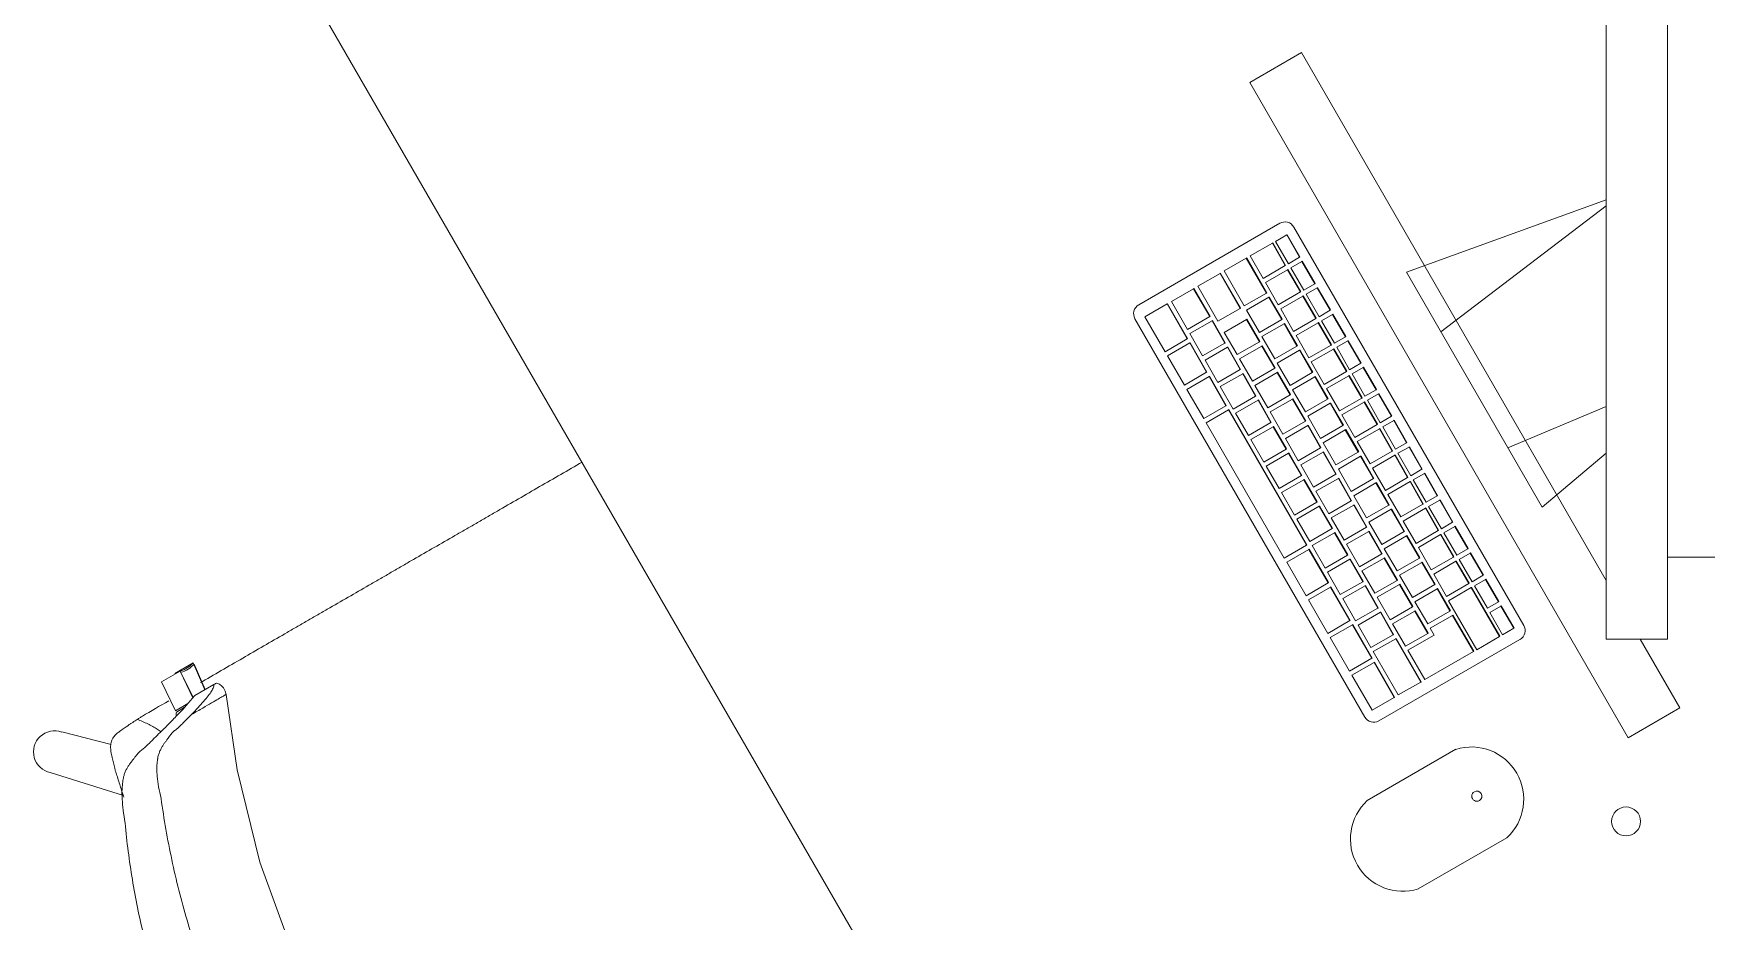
# Model space of a CAD drawing. Header units: millimetres. Extents: x 155920 to 295199, y -4084 to 97293.
# Drawn here: x 177526 to 178565, y 20144 to 20695 of the extents above; entities that cross this region are included whole.
import ezdxf

# ---------------------------------------------------------------- set-up
doc = ezdxf.new("R2010")
doc.units = ezdxf.units.MM
doc.header["$MEASUREMENT"] = 0
for name, color, linetype, lineweight in [('A-GENM', 8, 'CONTINUOUS', 9), ('E-ELEC-EQPM', 8, 'CONTINUOUS', 9), ('I-FURN', 8, 'CONTINUOUS', 9)]:
    doc.layers.add(name, color=color, linetype=linetype, lineweight=lineweight)

msp = doc.modelspace()

# ---------------------------------------------------------------- linework, layer by layer
at = {"layer": 'A-GENM'}
for p, q in [((178300.3, 20577.4), (178212.7, 20526.8)), ((178304.6, 20570.2), (178297.7, 20566.2)), ((178304.8, 20570.3), (178304.6, 20570.2)), ((178312.6, 20556.3), (178304.6, 20570.2)), ((178304.8, 20570.3), (178312.8, 20556.5)), ((178451.8, 20327.8), (178309, 20575)), ((178295.7, 20565.1), (178281.9, 20557.1)), ((178295.9, 20565.2), (178295.7, 20565.1)), ((178303.7, 20551.2), (178295.7, 20565.1)), ((178295.9, 20565.2), (178303.9, 20551.3)), ((178297.7, 20566.2), (178305.7, 20552.3)), ((178279.5, 20555.7), (178265.7, 20547.8)), ((178279.8, 20555.9), (178279.5, 20555.7)), ((178292, 20534.1), (178279.5, 20555.7)), ((178279.8, 20555.9), (178292.3, 20534.2)), ((178281.9, 20557.1), (178289.9, 20543.2)), ((178289.9, 20543.2), (178303.7, 20551.2)), ((178305.2, 20548.6), (178291.4, 20540.6)), ((178303.9, 20551.3), (178303.7, 20551.2)), ((178305.4, 20548.7), (178305.2, 20548.6)), ((178313.2, 20534.8), (178305.2, 20548.6)), ((178305.4, 20548.7), (178313.4, 20534.9)), ((178305.7, 20552.3), (178312.6, 20556.3)), ((178314.1, 20553.7), (178307.2, 20549.7)), ((178307.2, 20549.7), (178315.2, 20535.9)), ((178312.8, 20556.5), (178312.6, 20556.3)), ((178314.3, 20553.9), (178314.1, 20553.7)), ((178322.1, 20539.9), (178314.1, 20553.7)), ((178314.3, 20553.9), (178322.3, 20540)), ((178263.2, 20546.3), (178249.4, 20538.3)), ((178249.4, 20538.3), (178261.9, 20516.7)), ((178263.4, 20546.4), (178263.2, 20546.3)), ((178275.7, 20524.6), (178263.2, 20546.3)), ((178263.4, 20546.4), (178275.9, 20524.8)), ((178265.7, 20547.8), (178278.2, 20526.1)), ((178291.4, 20540.6), (178299.4, 20526.8)), ((178315.2, 20535.9), (178322.1, 20539.9)), ((178322.3, 20540), (178322.1, 20539.9)), ((178230.4, 20527.3), (178216.6, 20519.4)), ((178230.6, 20527.5), (178230.4, 20527.3)), ((178242.9, 20505.7), (178230.4, 20527.3)), ((178230.6, 20527.5), (178243.1, 20505.8)), ((178246.8, 20536.8), (178233, 20528.8)), ((178233, 20528.8), (178243, 20511.5)), ((178247, 20536.9), (178246.8, 20536.8)), ((178256.8, 20519.5), (178246.8, 20536.8)), ((178247, 20536.9), (178257, 20519.6)), ((178278.2, 20526.1), (178292, 20534.1)), ((178293.5, 20531.5), (178279.7, 20523.5)), ((178292.3, 20534.2), (178292, 20534.1)), ((178293.8, 20531.6), (178293.5, 20531.5)), ((178301.5, 20517.6), (178293.5, 20531.5)), ((178293.8, 20531.6), (178301.8, 20517.8)), ((178299.4, 20526.8), (178313.2, 20534.8)), ((178314.7, 20532.2), (178300.9, 20524.2)), ((178313.4, 20534.9), (178313.2, 20534.8)), ((178314.9, 20532.3), (178314.7, 20532.2)), ((178322.7, 20518.3), (178314.7, 20532.2)), ((178314.9, 20532.3), (178322.9, 20518.4)), ((178323.6, 20537.3), (178316.7, 20533.3)), ((178316.7, 20533.3), (178324.7, 20519.4)), ((178323.8, 20537.4), (178323.6, 20537.3)), ((178331.6, 20523.4), (178323.6, 20537.3)), ((178323.8, 20537.4), (178331.8, 20523.6)), ((178210.4, 20518.1), (178353.1, 20270.8)), ((178216.6, 20519.4), (178229.1, 20497.7)), ((178243, 20511.5), (178256.8, 20519.5)), ((178258.3, 20516.9), (178244.4, 20508.9)), ((178257, 20519.6), (178256.8, 20519.5)), ((178258.5, 20517), (178258.3, 20516.9)), ((178266.3, 20503), (178258.3, 20516.9)), ((178258.5, 20517), (178266.5, 20503.2)), ((178261.9, 20516.7), (178275.7, 20524.6)), ((178279.7, 20517.7), (178265.8, 20509.7)), ((178275.9, 20524.8), (178275.7, 20524.6)), ((178279.7, 20523.5), (178287.7, 20509.7)), ((178279.9, 20517.8), (178279.7, 20517.7)), ((178287.7, 20503.8), (178279.7, 20517.7)), ((178279.9, 20517.8), (178287.9, 20504)), ((178287.7, 20509.7), (178301.5, 20517.6)), ((178300.9, 20524.2), (178308.9, 20510.3)), ((178301.8, 20517.8), (178301.5, 20517.6)), ((178308.9, 20510.3), (178322.7, 20518.3)), ((178322.9, 20518.4), (178322.7, 20518.3)), ((178324.7, 20519.4), (178331.6, 20523.4)), ((178333.1, 20520.8), (178326.2, 20516.8)), ((178326.2, 20516.8), (178334.2, 20503)), ((178331.8, 20523.6), (178331.6, 20523.4)), ((178333.3, 20521), (178333.1, 20520.8)), ((178341.1, 20507), (178333.1, 20520.8)), ((178333.3, 20521), (178341.3, 20507.1)), ((178244.4, 20508.9), (178252.4, 20495.1)), ((178265.8, 20509.7), (178273.8, 20495.9)), ((178303, 20515), (178289.2, 20507.1)), ((178289.2, 20507.1), (178297.2, 20493.2)), ((178303.3, 20515.2), (178303, 20515)), ((178311, 20501.2), (178303, 20515)), ((178303.3, 20515.2), (178311.3, 20501.3)), ((178324.2, 20515.7), (178310.4, 20507.7)), ((178310.4, 20507.7), (178318.4, 20493.9)), ((178324.4, 20515.8), (178324.2, 20515.7)), ((178332.2, 20501.8), (178324.2, 20515.7)), ((178324.4, 20515.8), (178332.4, 20502)), ((178334.2, 20503), (178341.1, 20507)), ((178341.3, 20507.1), (178341.1, 20507)), ((178229.1, 20497.7), (178242.9, 20505.7)), ((178244.4, 20503.1), (178230.6, 20495.1)), ((178243.1, 20505.8), (178242.9, 20505.7)), ((178244.6, 20503.2), (178244.4, 20503.1)), ((178254.9, 20484.9), (178244.4, 20503.1)), ((178244.6, 20503.2), (178255.1, 20485)), ((178252.4, 20495.1), (178266.3, 20503)), ((178267.8, 20500.4), (178253.9, 20492.5)), ((178266.5, 20503.2), (178266.3, 20503)), ((178268, 20500.6), (178267.8, 20500.4)), ((178275.8, 20486.6), (178267.8, 20500.4)), ((178268, 20500.6), (178276, 20486.7)), ((178273.8, 20495.9), (178287.7, 20503.8)), ((178289.2, 20501.2), (178275.3, 20493.3)), ((178287.9, 20504), (178287.7, 20503.8)), ((178289.4, 20501.4), (178289.2, 20501.2)), ((178297.2, 20487.4), (178289.2, 20501.2)), ((178289.4, 20501.4), (178297.4, 20487.5)), ((178297.2, 20493.2), (178311, 20501.2)), ((178312.5, 20498.6), (178298.7, 20490.6)), ((178311.3, 20501.3), (178311, 20501.2)), ((178312.8, 20498.7), (178312.5, 20498.6)), ((178320.5, 20484.7), (178312.5, 20498.6)), ((178312.8, 20498.7), (178320.8, 20484.9)), ((178318.4, 20493.9), (178332.2, 20501.8)), ((178333.7, 20499.2), (178319.9, 20491.3)), ((178332.4, 20502), (178332.2, 20501.8)), ((178333.9, 20499.4), (178333.7, 20499.2)), ((178341.7, 20485.4), (178333.7, 20499.2)), ((178333.9, 20499.4), (178341.9, 20485.5)), ((178342.6, 20504.4), (178335.7, 20500.4)), ((178335.7, 20500.4), (178343.7, 20486.5)), ((178342.8, 20504.5), (178342.6, 20504.4)), ((178350.6, 20490.5), (178342.6, 20504.4)), ((178342.8, 20504.5), (178350.8, 20490.6)), ((178230.6, 20495.1), (178241.1, 20476.9)), ((178253.9, 20492.5), (178261.9, 20478.6)), ((178261.9, 20478.6), (178275.8, 20486.6)), ((178275.3, 20493.3), (178283.3, 20479.4)), ((178276, 20486.7), (178275.8, 20486.6)), ((178283.3, 20479.4), (178297.2, 20487.4)), ((178297.4, 20487.5), (178297.2, 20487.4)), ((178298.7, 20490.6), (178306.7, 20476.7)), ((178319.9, 20491.3), (178327.9, 20477.4)), ((178341.9, 20485.5), (178341.7, 20485.4)), ((178343.7, 20486.5), (178350.6, 20490.5)), ((178352.1, 20487.9), (178345.2, 20483.9)), ((178350.8, 20490.6), (178350.6, 20490.5)), ((178352.3, 20488), (178352.1, 20487.9)), ((178360.1, 20474.1), (178352.1, 20487.9)), ((178352.3, 20488), (178360.3, 20474.2)), ((178241.1, 20476.9), (178254.9, 20484.9)), ((178256.4, 20482.3), (178242.6, 20474.3)), ((178255.1, 20485), (178254.9, 20484.9)), ((178256.6, 20482.4), (178256.4, 20482.3)), ((178266.9, 20464.1), (178256.4, 20482.3)), ((178256.6, 20482.4), (178267.1, 20464.3)), ((178277.3, 20484), (178263.4, 20476)), ((178263.4, 20476), (178271.4, 20462.1)), ((178277.5, 20484.1), (178277.3, 20484)), ((178285.3, 20470.1), (178277.3, 20484)), ((178277.5, 20484.1), (178285.5, 20470.3)), ((178298.7, 20484.8), (178284.8, 20476.8)), ((178284.8, 20476.8), (178292.8, 20462.9)), ((178298.9, 20484.9), (178298.7, 20484.8)), ((178306.7, 20470.9), (178298.7, 20484.8)), ((178298.9, 20484.9), (178306.9, 20471.1)), ((178306.7, 20476.7), (178320.5, 20484.7)), ((178322, 20482.1), (178308.2, 20474.1)), ((178320.8, 20484.9), (178320.5, 20484.7)), ((178322.3, 20482.3), (178322, 20482.1)), ((178330, 20468.3), (178322, 20482.1)), ((178322.3, 20482.3), (178330.3, 20468.4)), ((178327.9, 20477.4), (178341.7, 20485.4)), ((178343.2, 20482.8), (178329.4, 20474.8)), ((178343.4, 20482.9), (178343.2, 20482.8)), ((178351.2, 20468.9), (178343.2, 20482.8)), ((178343.4, 20482.9), (178351.4, 20469.1)), ((178345.2, 20483.9), (178353.2, 20470.1)), ((178242.6, 20474.3), (178253.1, 20456.2)), ((178271.4, 20462.1), (178285.3, 20470.1)), ((178286.8, 20467.5), (178272.9, 20459.5)), ((178285.5, 20470.3), (178285.3, 20470.1)), ((178287, 20467.7), (178286.8, 20467.5)), ((178294.8, 20453.7), (178286.8, 20467.5)), ((178287, 20467.7), (178295, 20453.8)), ((178292.8, 20462.9), (178306.7, 20470.9)), ((178308.2, 20468.3), (178294.3, 20460.3)), ((178306.9, 20471.1), (178306.7, 20470.9)), ((178308.2, 20474.1), (178316.2, 20460.3)), ((178308.4, 20468.5), (178308.2, 20468.3)), ((178316.2, 20454.5), (178308.2, 20468.3)), ((178308.4, 20468.5), (178316.4, 20454.6)), ((178316.2, 20460.3), (178330, 20468.3)), ((178331.5, 20465.7), (178317.7, 20457.7)), ((178329.4, 20474.8), (178337.4, 20461)), ((178330.3, 20468.4), (178330, 20468.3)), ((178331.8, 20465.8), (178331.5, 20465.7)), ((178339.5, 20451.8), (178331.5, 20465.7)), ((178331.8, 20465.8), (178339.8, 20452)), ((178337.4, 20461), (178351.2, 20468.9)), ((178352.7, 20466.3), (178338.9, 20458.4)), ((178351.4, 20469.1), (178351.2, 20468.9)), ((178352.9, 20466.5), (178352.7, 20466.3)), ((178360.7, 20452.5), (178352.7, 20466.3)), ((178352.9, 20466.5), (178360.9, 20452.6)), ((178353.2, 20470.1), (178360.1, 20474.1)), ((178361.6, 20471.5), (178354.7, 20467.5)), ((178354.7, 20467.5), (178362.7, 20453.6)), ((178360.3, 20474.2), (178360.1, 20474.1)), ((178361.8, 20471.6), (178361.6, 20471.5)), ((178369.6, 20457.6), (178361.6, 20471.5)), ((178361.8, 20471.6), (178369.8, 20457.7)), ((178253.1, 20456.2), (178266.9, 20464.1)), ((178268.4, 20461.5), (178254.6, 20453.6)), ((178267.1, 20464.3), (178266.9, 20464.1)), ((178268.6, 20461.7), (178268.4, 20461.5)), ((178316.9, 20377.5), (178268.4, 20461.5)), ((178268.6, 20461.7), (178317.1, 20377.7)), ((178272.9, 20459.5), (178280.9, 20445.7)), ((178294.3, 20460.3), (178302.3, 20446.5)), ((178302.3, 20446.5), (178316.2, 20454.5)), ((178316.4, 20454.6), (178316.2, 20454.5)), ((178317.7, 20457.7), (178325.7, 20443.8)), ((178338.9, 20458.4), (178346.9, 20444.5)), ((178362.7, 20453.6), (178369.6, 20457.6)), ((178371.1, 20455), (178364.2, 20451)), ((178369.8, 20457.7), (178369.6, 20457.6)), ((178371.3, 20455.1), (178371.1, 20455)), ((178379.1, 20441.1), (178371.1, 20455)), ((178371.3, 20455.1), (178379.3, 20441.3)), ((178254.6, 20453.6), (178303.1, 20369.6)), ((178280.9, 20445.7), (178294.8, 20453.7)), ((178296.3, 20451.1), (178282.4, 20443.1)), ((178295, 20453.8), (178294.8, 20453.7)), ((178296.5, 20451.2), (178296.3, 20451.1)), ((178304.3, 20437.2), (178296.3, 20451.1)), ((178296.5, 20451.2), (178304.5, 20437.4)), ((178317.7, 20451.9), (178303.8, 20443.9)), ((178317.9, 20452), (178317.7, 20451.9)), ((178325.7, 20438), (178317.7, 20451.9)), ((178317.9, 20452), (178325.9, 20438.2)), ((178325.7, 20443.8), (178339.5, 20451.8)), ((178341, 20449.2), (178327.2, 20441.2)), ((178339.8, 20452), (178339.5, 20451.8)), ((178341.3, 20449.4), (178341, 20449.2)), ((178349, 20435.4), (178341, 20449.2)), ((178341.3, 20449.4), (178349.3, 20435.5)), ((178346.9, 20444.5), (178360.7, 20452.5)), ((178362.2, 20449.9), (178348.4, 20441.9)), ((178360.9, 20452.6), (178360.7, 20452.5)), ((178362.4, 20450), (178362.2, 20449.9)), ((178370.2, 20436), (178362.2, 20449.9)), ((178362.4, 20450), (178370.4, 20436.2)), ((178364.2, 20451), (178372.2, 20437.2)), ((178282.4, 20443.1), (178290.4, 20429.2)), ((178290.4, 20429.2), (178304.3, 20437.2)), ((178305.8, 20434.6), (178291.9, 20426.6)), ((178303.8, 20443.9), (178311.8, 20430)), ((178304.5, 20437.4), (178304.3, 20437.2)), ((178306, 20434.8), (178305.8, 20434.6)), ((178313.8, 20420.8), (178305.8, 20434.6)), ((178306, 20434.8), (178314, 20420.9)), ((178311.8, 20430), (178325.7, 20438)), ((178327.2, 20435.4), (178313.3, 20427.4)), ((178325.9, 20438.2), (178325.7, 20438)), ((178327.2, 20441.2), (178335.2, 20427.4)), ((178327.4, 20435.6), (178327.2, 20435.4)), ((178335.2, 20421.6), (178327.2, 20435.4)), ((178327.4, 20435.6), (178335.4, 20421.7)), ((178335.2, 20427.4), (178349, 20435.4)), ((178348.4, 20441.9), (178356.4, 20428)), ((178349.3, 20435.5), (178349, 20435.4)), ((178356.4, 20428), (178370.2, 20436)), ((178370.4, 20436.2), (178370.2, 20436)), ((178371.9, 20433.6), (178371.7, 20433.4)), ((178371.9, 20433.6), (178379.9, 20419.7)), ((178372.2, 20437.2), (178379.1, 20441.1)), ((178380.6, 20438.5), (178373.7, 20434.6)), ((178373.7, 20434.6), (178381.7, 20420.7)), ((178379.3, 20441.3), (178379.1, 20441.1)), ((178380.8, 20438.7), (178380.6, 20438.5)), ((178388.6, 20424.7), (178380.6, 20438.5)), ((178380.8, 20438.7), (178388.8, 20424.8)), ((178291.9, 20426.6), (178299.9, 20412.8)), ((178313.3, 20427.4), (178321.3, 20413.6)), ((178350.5, 20432.8), (178336.7, 20424.8)), ((178336.7, 20424.8), (178344.7, 20410.9)), ((178350.8, 20432.9), (178350.5, 20432.8)), ((178358.5, 20418.9), (178350.5, 20432.8)), ((178350.8, 20432.9), (178358.8, 20419)), ((178371.7, 20433.4), (178357.9, 20425.4)), ((178357.9, 20425.4), (178365.9, 20411.6)), ((178379.7, 20419.6), (178371.7, 20433.4)), ((178381.7, 20420.7), (178388.6, 20424.7)), ((178388.8, 20424.8), (178388.6, 20424.7)), ((178299.9, 20412.8), (178313.8, 20420.8)), ((178315.3, 20418.2), (178301.4, 20410.2)), ((178314, 20420.9), (178313.8, 20420.8)), ((178315.5, 20418.3), (178315.3, 20418.2)), ((178323.3, 20404.3), (178315.3, 20418.2)), ((178315.5, 20418.3), (178323.5, 20404.4)), ((178321.3, 20413.6), (178335.2, 20421.6)), ((178336.7, 20419), (178322.8, 20411)), ((178335.4, 20421.7), (178335.2, 20421.6)), ((178336.9, 20419.1), (178336.7, 20419)), ((178344.7, 20405.1), (178336.7, 20419)), ((178336.9, 20419.1), (178344.9, 20405.2)), ((178344.7, 20410.9), (178358.5, 20418.9)), ((178360, 20416.3), (178346.2, 20408.3)), ((178358.8, 20419), (178358.5, 20418.9)), ((178360.3, 20416.4), (178360, 20416.3)), ((178368, 20402.4), (178360, 20416.3)), ((178360.3, 20416.4), (178368.3, 20402.6)), ((178365.9, 20411.6), (178379.7, 20419.6)), ((178381.2, 20417), (178367.4, 20409)), ((178379.9, 20419.7), (178379.7, 20419.6)), ((178381.4, 20417.1), (178381.2, 20417)), ((178389.2, 20403.1), (178381.2, 20417)), ((178381.4, 20417.1), (178389.4, 20403.3)), ((178390.1, 20422.1), (178383.2, 20418.1)), ((178383.2, 20418.1), (178391.2, 20404.2)), ((178390.3, 20422.2), (178390.1, 20422.1)), ((178398.1, 20408.2), (178390.1, 20422.1)), ((178390.3, 20422.2), (178398.3, 20408.4)), ((178301.4, 20410.2), (178309.4, 20396.3)), ((178309.4, 20396.3), (178323.3, 20404.3)), ((178322.8, 20411), (178330.8, 20397.1)), ((178323.5, 20404.4), (178323.3, 20404.3)), ((178330.8, 20397.1), (178344.7, 20405.1)), ((178346.2, 20402.5), (178332.3, 20394.5)), ((178344.9, 20405.2), (178344.7, 20405.1)), ((178346.2, 20408.3), (178354.2, 20394.5)), ((178346.4, 20402.7), (178346.2, 20402.5)), ((178354.2, 20388.7), (178346.2, 20402.5)), ((178346.4, 20402.7), (178354.4, 20388.8)), ((178354.2, 20394.5), (178368, 20402.4)), ((178367.4, 20409), (178375.4, 20395.1)), ((178368.3, 20402.6), (178368, 20402.4)), ((178375.4, 20395.1), (178389.2, 20403.1)), ((178389.4, 20403.3), (178389.2, 20403.1)), ((178391.2, 20404.2), (178398.1, 20408.2)), ((178399.6, 20405.6), (178392.7, 20401.6)), ((178398.3, 20408.4), (178398.1, 20408.2)), ((178399.8, 20405.8), (178399.6, 20405.6)), ((178407.6, 20391.8), (178399.6, 20405.6)), ((178399.8, 20405.8), (178407.8, 20391.9)), ((178324.8, 20401.7), (178310.9, 20393.7)), ((178310.9, 20393.7), (178318.9, 20379.9)), ((178325, 20401.8), (178324.8, 20401.7)), ((178332.8, 20387.9), (178324.8, 20401.7)), ((178325, 20401.8), (178333, 20388)), ((178332.3, 20394.5), (178340.3, 20380.7)), ((178369.5, 20399.9), (178355.7, 20391.9)), ((178369.8, 20400), (178369.5, 20399.9)), ((178377.5, 20386), (178369.5, 20399.9)), ((178369.8, 20400), (178377.8, 20386.1)), ((178390.7, 20400.5), (178376.9, 20392.5)), ((178376.9, 20392.5), (178384.9, 20378.7)), ((178390.9, 20400.7), (178390.7, 20400.5)), ((178398.7, 20386.7), (178390.7, 20400.5)), ((178390.9, 20400.7), (178398.9, 20386.8)), ((178392.7, 20401.6), (178400.7, 20387.8)), ((178318.9, 20379.9), (178332.8, 20387.9)), ((178334.3, 20385.3), (178320.4, 20377.3)), ((178333, 20388), (178332.8, 20387.9)), ((178334.5, 20385.4), (178334.3, 20385.3)), ((178342.3, 20371.4), (178334.3, 20385.3)), ((178334.5, 20385.4), (178342.5, 20371.5)), ((178340.3, 20380.7), (178354.2, 20388.7)), ((178355.7, 20386.1), (178341.8, 20378.1)), ((178354.4, 20388.8), (178354.2, 20388.7)), ((178355.7, 20391.9), (178363.7, 20378)), ((178355.9, 20386.2), (178355.7, 20386.1)), ((178363.7, 20372.2), (178355.7, 20386.1)), ((178355.9, 20386.2), (178363.9, 20372.3)), ((178363.7, 20378), (178377.5, 20386)), ((178379, 20383.4), (178365.2, 20375.4)), ((178377.8, 20386.1), (178377.5, 20386)), ((178379.3, 20383.5), (178379, 20383.4)), ((178387, 20369.5), (178379, 20383.4)), ((178379.3, 20383.5), (178387.3, 20369.7)), ((178384.9, 20378.7), (178398.7, 20386.7)), ((178400.2, 20384.1), (178386.4, 20376.1)), ((178398.9, 20386.8), (178398.7, 20386.7)), ((178400.4, 20384.2), (178400.2, 20384.1)), ((178408.2, 20370.2), (178400.2, 20384.1)), ((178400.4, 20384.2), (178408.4, 20370.3)), ((178400.7, 20387.8), (178407.6, 20391.8)), ((178409.1, 20389.2), (178402.2, 20385.2)), ((178402.2, 20385.2), (178410.2, 20371.3)), ((178407.8, 20391.9), (178407.6, 20391.8)), ((178409.3, 20389.3), (178409.1, 20389.2)), ((178417.1, 20375.3), (178409.1, 20389.2)), ((178409.3, 20389.3), (178417.3, 20375.5)), ((178303.1, 20369.6), (178316.9, 20377.5)), ((178318.4, 20374.9), (178304.6, 20367)), ((178317.1, 20377.7), (178316.9, 20377.5)), ((178318.6, 20375.1), (178318.4, 20374.9)), ((178330.4, 20354.1), (178318.4, 20374.9)), ((178318.6, 20375.1), (178330.6, 20354.3)), ((178320.4, 20377.3), (178328.4, 20363.4)), ((178328.4, 20363.4), (178342.3, 20371.4)), ((178341.8, 20378.1), (178349.8, 20364.2)), ((178342.5, 20371.5), (178342.3, 20371.4)), ((178349.8, 20364.2), (178363.7, 20372.2)), ((178363.9, 20372.3), (178363.7, 20372.2)), ((178365.2, 20375.4), (178373.2, 20361.6)), ((178386.4, 20376.1), (178394.4, 20362.2)), ((178410.2, 20371.3), (178417.1, 20375.3)), ((178418.6, 20372.7), (178411.7, 20368.7)), ((178417.3, 20375.5), (178417.1, 20375.3)), ((178418.8, 20372.9), (178418.6, 20372.7)), ((178426.6, 20358.9), (178418.6, 20372.7)), ((178418.8, 20372.9), (178426.8, 20359)), ((178304.6, 20367), (178316.6, 20346.2)), ((178343.8, 20368.8), (178329.9, 20360.8)), ((178344, 20368.9), (178343.8, 20368.8)), ((178351.8, 20354.9), (178343.8, 20368.8)), ((178344, 20368.9), (178352, 20355.1)), ((178365.2, 20369.6), (178351.3, 20361.6)), ((178351.3, 20361.6), (178359.3, 20347.8)), ((178365.4, 20369.7), (178365.2, 20369.6)), ((178373.2, 20355.7), (178365.2, 20369.6)), ((178365.4, 20369.7), (178373.4, 20355.9)), ((178373.2, 20361.6), (178387, 20369.5)), ((178388.5, 20366.9), (178374.7, 20359)), ((178387.3, 20369.7), (178387, 20369.5)), ((178388.8, 20367.1), (178388.5, 20366.9)), ((178396.5, 20353.1), (178388.5, 20366.9)), ((178388.8, 20367.1), (178396.8, 20353.2)), ((178394.4, 20362.2), (178408.2, 20370.2)), ((178409.7, 20367.6), (178395.9, 20359.6)), ((178408.4, 20370.3), (178408.2, 20370.2)), ((178409.9, 20367.7), (178409.7, 20367.6)), ((178417.7, 20353.8), (178409.7, 20367.6)), ((178409.9, 20367.7), (178417.9, 20353.9)), ((178411.7, 20368.7), (178419.7, 20354.9)), ((178316.6, 20346.2), (178330.4, 20354.1)), ((178331.9, 20351.5), (178318.1, 20343.6)), ((178329.9, 20360.8), (178337.9, 20347)), ((178330.6, 20354.3), (178330.4, 20354.1)), ((178332.1, 20351.7), (178331.9, 20351.5)), ((178343.9, 20330.8), (178331.9, 20351.5)), ((178332.1, 20351.7), (178344.1, 20330.9)), ((178337.9, 20347), (178351.8, 20354.9)), ((178353.3, 20352.3), (178339.4, 20344.4)), ((178352, 20355.1), (178351.8, 20354.9)), ((178353.5, 20352.5), (178353.3, 20352.3)), ((178361.3, 20338.5), (178353.3, 20352.3)), ((178353.5, 20352.5), (178361.5, 20338.6)), ((178359.3, 20347.8), (178373.2, 20355.7)), ((178374.7, 20353.1), (178360.8, 20345.2)), ((178373.4, 20355.9), (178373.2, 20355.7)), ((178374.7, 20359), (178382.7, 20345.1)), ((178374.9, 20353.3), (178374.7, 20353.1)), ((178382.7, 20339.3), (178374.7, 20353.1)), ((178374.9, 20353.3), (178382.9, 20339.4)), ((178382.7, 20345.1), (178396.5, 20353.1)), ((178398, 20350.5), (178384.2, 20342.5)), ((178395.9, 20359.6), (178403.9, 20345.8)), ((178396.8, 20353.2), (178396.5, 20353.1)), ((178398.3, 20350.6), (178398, 20350.5)), ((178406, 20336.6), (178398, 20350.5)), ((178398.3, 20350.6), (178406.3, 20336.8)), ((178403.9, 20345.8), (178417.7, 20353.8)), ((178419.2, 20351.2), (178405.1, 20343)), ((178417.9, 20353.9), (178417.7, 20353.8)), ((178419.4, 20351.3), (178419.2, 20351.2)), ((178436.7, 20320.8), (178419.2, 20351.2)), ((178419.4, 20351.3), (178436.9, 20321)), ((178419.7, 20354.9), (178426.6, 20358.9)), ((178428.1, 20356.3), (178421.2, 20352.3)), ((178421.2, 20352.3), (178429.2, 20338.4)), ((178426.8, 20359), (178426.6, 20358.9)), ((178428.3, 20356.4), (178428.1, 20356.3)), ((178436.1, 20342.4), (178428.1, 20356.3)), ((178428.3, 20356.4), (178436.3, 20342.6)), ((178318.1, 20343.6), (178330.1, 20322.8)), ((178339.4, 20344.4), (178347.4, 20330.5)), ((178360.8, 20345.2), (178368.8, 20331.3)), ((178384.2, 20342.5), (178392.2, 20328.7)), ((178405.1, 20343), (178422.6, 20312.7)), ((178429.2, 20338.4), (178436.1, 20342.4)), ((178436.3, 20342.6), (178436.1, 20342.4)), ((178330.1, 20322.8), (178343.9, 20330.8)), ((178344.1, 20330.9), (178343.9, 20330.8)), ((178347.4, 20330.5), (178361.3, 20338.5)), ((178362.8, 20335.9), (178348.9, 20327.9)), ((178361.5, 20338.6), (178361.3, 20338.5)), ((178363, 20336), (178362.8, 20335.9)), ((178370.8, 20322), (178362.8, 20335.9)), ((178363, 20336), (178371, 20322.2)), ((178368.8, 20331.3), (178382.7, 20339.3)), ((178384.2, 20336.7), (178370.3, 20328.7)), ((178382.9, 20339.4), (178382.7, 20339.3)), ((178384.4, 20336.8), (178384.2, 20336.7)), ((178392.2, 20322.8), (178384.2, 20336.7)), ((178384.4, 20336.8), (178392.4, 20323)), ((178392.2, 20328.7), (178406, 20336.6)), ((178407.5, 20334), (178393.7, 20326.1)), ((178406.3, 20336.8), (178406, 20336.6)), ((178407.8, 20334.2), (178407.5, 20334)), ((178420.5, 20311.5), (178407.5, 20334)), ((178407.8, 20334.2), (178420.8, 20311.7)), ((178437.6, 20339.8), (178430.7, 20335.8)), ((178430.7, 20335.8), (178438.7, 20322)), ((178437.8, 20340), (178437.6, 20339.8)), ((178445.6, 20326), (178437.6, 20339.8)), ((178437.8, 20340), (178445.8, 20326.1)), ((178345.4, 20328.2), (178331.6, 20320.2)), ((178331.6, 20320.2), (178343.6, 20299.4)), ((178345.6, 20328.3), (178345.4, 20328.2)), ((178357.4, 20307.4), (178345.4, 20328.2)), ((178345.6, 20328.3), (178357.6, 20307.5)), ((178348.9, 20327.9), (178356.9, 20314.1)), ((178356.9, 20314.1), (178370.8, 20322)), ((178372.3, 20319.4), (178358.4, 20311.5)), ((178370.3, 20328.7), (178378.3, 20314.9)), ((178371, 20322.2), (178370.8, 20322)), ((178372.5, 20319.6), (178372.3, 20319.4)), ((178387.8, 20292.6), (178372.3, 20319.4)), ((178372.5, 20319.6), (178388, 20292.7)), ((178378.3, 20314.9), (178392.2, 20322.8)), ((178396.2, 20321.7), (178379.8, 20312.3)), ((178392.4, 20323), (178392.2, 20322.8)), ((178393.7, 20326.1), (178396.2, 20321.7)), ((178422.6, 20312.7), (178436.7, 20320.8)), ((178436.9, 20321), (178436.7, 20320.8)), ((178438.7, 20322), (178445.6, 20326)), ((178445.8, 20326.1), (178445.6, 20326)), ((178358.4, 20311.5), (178373.9, 20284.6)), ((178361.8, 20268.5), (178449.4, 20319.1)), ((178379.8, 20312.3), (178390.3, 20294.1)), ((178390.3, 20294.1), (178420.5, 20311.5)), ((178420.8, 20311.7), (178420.5, 20311.5)), ((178343.6, 20299.4), (178357.4, 20307.4)), ((178358.9, 20304.8), (178345.1, 20296.8)), ((178357.6, 20307.5), (178357.4, 20307.4)), ((178359.1, 20304.9), (178358.9, 20304.8)), ((178371.4, 20283.1), (178358.9, 20304.8)), ((178359.1, 20304.9), (178371.6, 20283.3)), ((178345.1, 20296.8), (178357.6, 20275.2)), ((178373.9, 20284.6), (178387.8, 20292.6)), ((178388, 20292.7), (178387.8, 20292.6)), ((178357.6, 20275.2), (178371.4, 20283.1)), ((178371.6, 20283.3), (178371.4, 20283.1)), ((178409.6, 20250.9), (178354.6, 20219.1)), ((178386.3, 20164.2), (178441.3, 20195.9))]:
    msp.add_line(p, q, dxfattribs=at)
for centre, radius, start, end in [((178303.5, 20571.9), 6.35, 30, 120), ((178215.9, 20521.3), 6.35, 120, 210), ((178446.3, 20324.6), 6.35, 300, 30), ((178358.6, 20274), 6.35, 210, 300), ((178419.3, 20219.8), 32.5, 312.6804, 107.3196), ((178376.7, 20195.2), 32.5, 132.6804, 287.3196), ((178422.7, 20221.8), 3.16, 120, 300), ((178422.7, 20221.8), 3.16, 300, 120)]:
    msp.add_arc(centre, radius, start, end, dxfattribs=at)
at = {"layer": 'E-ELEC-EQPM'}
for p, q in [((178503, 20319.3), (178503, 21119.3)), ((178503, 20319.3), (178503, 21119.3)), ((178541.1, 21119.3), (178541.1, 20319.3)), ((178541.1, 20370.1), (178541.1, 20319.3)), ((178633, 20370.1), (178541.1, 20370.1)), ((178633, 20370.1), (178541.1, 20370.1)), ((178541.1, 20319.3), (178503, 20319.3)), ((178541.1, 20319.3), (178503, 20319.3))]:
    msp.add_line(p, q, dxfattribs=at)
at = {"layer": 'I-FURN'}
for p, q in [((177698.1, 20721.5), (178273.1, 19725.6)), ((178313.8, 20683.4), (178281.7, 20664.9)), ((178313.8, 20683.4), (178503, 20355.7)), ((178516.7, 20257.9), (178281.7, 20664.9)), ((178503, 20592), (178379.1, 20547)), ((178400.4, 20510.1), (178503, 20588.2)), ((178379.1, 20547), (178463.3, 20401.2)), ((178442, 20438.1), (178503, 20463.7)), ((178463.3, 20401.2), (178503, 20434.6)), ((178524.1, 20319.3), (178548.8, 20276.5)), ((177605.9, 20292.8), (177617.5, 20299.4)), ((177625.7, 20304.6), (177614.2, 20297.9)), ((177617.5, 20299.4), (177625.5, 20282.9)), ((177618, 20298.6), (177625.6, 20283)), ((177632.9, 20287.8), (177625.7, 20304.6)), ((177633, 20287.9), (177626.2, 20303.8)), ((177614.7, 20274.8), (177605.9, 20292.8)), ((177638.4, 20291), (177626.6, 20284.2)), ((177640.2, 20292), (177641.9, 20291.2)), ((177641.9, 20291.2), (177643.4, 20290.1)), ((177643.4, 20290.1), (177644.4, 20289)), ((177644.4, 20289), (177645.6, 20287)), ((177622.3, 20279.3), (177614.7, 20274.8)), ((177645.6, 20287), (177646.1, 20284.9)), ((177652.9, 20238.1), (177646.1, 20284.9)), ((177620.3, 20277), (177615.2, 20274)), ((178548.8, 20276.5), (178516.7, 20257.9)), ((177574.7, 20253.8), (177544, 20261.6)), ((177536.8, 20236.4), (177582.3, 20222.1)), ((177667.1, 20180.7), (177652.9, 20238.1)), ((177687.4, 20125.2), (177667.1, 20180.7))]:
    msp.add_line(p, q, dxfattribs=at)
for centre, radius, start, end in [((177539.6, 20249.2), 13.1, 70.3941, 258.0104), ((178515.3, 20206.1), 9, 0, 180), ((178515.3, 20206.1), 9, 180, 0)]:
    msp.add_arc(centre, radius, start, end, dxfattribs=at)
for centre in [(177612.8, 20316.2), (177613.3, 20315.4)]:
    msp.add_ellipse(centre, major_axis=(-8.7, 15.1), ratio=0.978487, start_param=2.884586, end_param=3.464082, dxfattribs=at)
for points, knots in [([(177630.2, 20292.3), (177630.6, 20292.5), (177635.4, 20295.3), (177644.7, 20300.7), (177658.1, 20308.4), (177671.1, 20316), (177681.9, 20322.2), (177690.6, 20327.2), (177697.3, 20331.1), (177703.9, 20334.9), (177712.7, 20340), (177723.5, 20346.2), (177734.2, 20352.4), (177742.9, 20357.4), (177749.5, 20361.2), (177756, 20365), (177764.6, 20370), (177775.3, 20376.1), (177786, 20382.3), (177794.7, 20387.3), (177801.3, 20391.1), (177807.9, 20395), (177816.7, 20400), (177827.6, 20406.3), (177840.7, 20413.9), (177854, 20421.5), (177862.8, 20426.6), (177867.2, 20429.2), (177867.2, 20429.2)], [-0.896036, -0.896036, -0.896036, -0.896036, -0.8928571, -0.8571429, -0.8214286, -0.7857143, -0.75, -0.7321429, -0.7142857, -0.6964286, -0.6785714, -0.6428571, -0.6071429, -0.5892857, -0.5714286, -0.5535714, -0.5357143, -0.5, -0.4642857, -0.4464286, -0.4285714, -0.4107143, -0.3928571, -0.3571429, -0.3214286, -0.2857143, -0.25, -0.2496035, -0.2496035, -0.2496035, -0.2496035]), ([(177583.1, 20207.3), (177582.6, 20209.9), (177581.9, 20214.9), (177581.5, 20220.6), (177581.4, 20224.7), (177581.6, 20227.7), (177581.8, 20229.9), (177582, 20231.5), (177582.2, 20232.3), (177582.3, 20232.9), (177582.4, 20233.5), (177582.6, 20234.3), (177583, 20235.6), (177583.6, 20237.4), (177584.6, 20239.2), (177585.6, 20240.9), (177586.7, 20242.4), (177587.8, 20243.8), (177588.7, 20244.9), (177589.3, 20245.6), (177589.6, 20246.1), (177589.8, 20246.4), (177590.1, 20246.7), (177590.4, 20247.2), (177591, 20247.9), (177591.8, 20248.8), (177592.8, 20249.7), (177594.2, 20250.9), (177595.5, 20252), (177596.8, 20253.1), (177597.8, 20254), (177598.7, 20254.9), (177600, 20256.2), (177602.1, 20258.3), (177605.1, 20261.3), (177608.4, 20264.5), (177611.5, 20267.6), (177614.4, 20270.7), (177617.2, 20273.5), (177619.6, 20276.1), (177621, 20277.7), (177621.6, 20278.5)], [0, 0, 0, 0, 0.035714, 0.071429, 0.089286, 0.107143, 0.125, 0.133929, 0.138393, 0.142857, 0.147321, 0.151786, 0.160714, 0.178571, 0.196429, 0.214286, 0.232143, 0.25, 0.267857, 0.276786, 0.28125, 0.285714, 0.290179, 0.294643, 0.303571, 0.321429, 0.339286, 0.357143, 0.392857, 0.410714, 0.428571, 0.446429, 0.464286, 0.5, 0.571429, 0.642857, 0.714286, 0.785714, 0.857143, 0.928571, 1, 1, 1, 1]), ([(177624.5, 20272.4), (177627.1, 20273.9), (177631.8, 20276.6), (177637.3, 20279.8), (177641.4, 20282.2), (177643.7, 20283.5), (177644.9, 20284.2), (177645.6, 20284.6), (177646, 20284.8), (177646.1, 20284.9), (177646.1, 20284.9)], [0, 0, 0, 0, 0.1111111, 0.2222222, 0.3333333, 0.4444444, 0.5, 0.5555556, 0.6111111, 0.6625707, 0.6625707, 0.6625707, 0.6625707]), ([(177581.4, 20224.6), (177580.7, 20226.9), (177579.5, 20230.6), (177578.2, 20234.9), (177577.4, 20237.3), (177576.9, 20239.2), (177576.5, 20240.8), (177576.1, 20242.4), (177575.7, 20244), (177575.3, 20245.8), (177574.9, 20247.6), (177574.6, 20249.4), (177574.4, 20250.8), (177574.4, 20251.9), (177574.4, 20252.7), (177574.4, 20253.5), (177574.5, 20254.6), (177574.9, 20255.9), (177575.4, 20257.3), (177576.2, 20258.4), (177577, 20259.4), (177578, 20260.4), (177578.9, 20261.1), (177579.6, 20261.7), (177580.1, 20262), (177580.4, 20262.3), (177580.7, 20262.5), (177581.1, 20262.8), (177581.8, 20263.3), (177582.8, 20264), (177583.8, 20264.7), (177584.7, 20265.3), (177585.3, 20265.7), (177586, 20266.2), (177586.9, 20266.8), (177588.6, 20267.9), (177590, 20268.8), (177590.9, 20269.4)], [0, 0, 0, 0, 0.125, 0.1875, 0.21875, 0.25, 0.28125, 0.3125, 0.34375, 0.375, 0.40625, 0.4375, 0.46875, 0.484375, 0.5, 0.515625, 0.53125, 0.5625, 0.59375, 0.625, 0.65625, 0.6875, 0.71875, 0.734375, 0.742188, 0.75, 0.757812, 0.765625, 0.78125, 0.8125, 0.84375, 0.859375, 0.875, 0.890625, 0.90625, 0.9375, 1, 1, 1, 1]), ([(177605.7, 20261.7), (177604.9, 20262.3), (177602.3, 20264), (177597.6, 20266.7), (177593.2, 20268.6), (177590.9, 20269.4)], [0.93303317, 0.93303317, 0.93303317, 0.93303317, 0.94444444, 0.97222222, 1, 1, 1, 1]), ([(177624.5, 20272.4), (177623.4, 20271.3), (177621.7, 20269.5), (177619.6, 20267.5), (177618.5, 20266.3), (177617.6, 20265.4), (177616.7, 20264.6), (177615.6, 20263.6), (177614.4, 20262.7), (177613.3, 20261.7), (177612.4, 20260.8), (177611.7, 20260), (177611.2, 20259.3), (177610.9, 20258.9), (177610.7, 20258.6), (177610.5, 20258.3), (177610.2, 20257.9), (177609.6, 20257.1), (177608.8, 20256), (177607.7, 20254.6), (177606.7, 20253), (177605.7, 20251.3), (177604.8, 20249.4), (177604.2, 20247.7), (177603.8, 20246.4), (177603.7, 20245.6), (177603.6, 20245), (177603.5, 20244.4), (177603.4, 20243.6), (177603.2, 20242.1), (177603.1, 20239.9), (177603.1, 20237), (177603.4, 20233), (177604.1, 20227.6), (177605.1, 20222.8), (177605.7, 20220.3)], [0, 0, 0, 0, 0.125, 0.1875, 0.21875, 0.25, 0.28125, 0.3125, 0.375, 0.40625, 0.4375, 0.46875, 0.484375, 0.492188, 0.5, 0.507812, 0.515625, 0.53125, 0.5625, 0.59375, 0.625, 0.65625, 0.6875, 0.71875, 0.734375, 0.742188, 0.75, 0.757812, 0.765625, 0.78125, 0.8125, 0.84375, 0.875, 0.9375, 1, 1, 1, 1]), ([(177615.2, 20274.1), (177615.2, 20273.6), (177615.1, 20272.7), (177615, 20271.7), (177614.9, 20271.3)], [-0.8810546, -0.8810546, -0.8810546, -0.8810546, -0.6666667, -0.4718724, -0.4718724, -0.4718724, -0.4718724]), ([(177605.7, 20220.3), (177607.5, 20207.5), (177611.9, 20182.2), (177624.5, 20132.2), (177647.4, 20071.9), (177686.2, 20004.8), (177727, 19954.8), (177763.9, 19918.9), (177783.7, 19902.3), (177793.8, 19894.4)], [-1, -1, -1, -1, -0.9, -0.8, -0.6, -0.4, -0.2, -0.1, 0, 0, 0, 0]), ([(177771.3, 19881.4), (177756.8, 19891.6), (177728.9, 19913.4), (177686.8, 19954.8), (177647.2, 20006.5), (177614.4, 20069.5), (177596.3, 20125.8), (177587.1, 20172.1), (177584.2, 20195.5), (177583.1, 20207.3)], [-1, -1, -1, -1, -0.863636, -0.727273, -0.545455, -0.363636, -0.181818, -0.090909, 0, 0, 0, 0])]:
    msp.add_open_spline(points, degree=3, knots=knots, dxfattribs=at)
for points in [[(177638.4, 20291), (177638.5, 20290.5), (177638.3, 20289.4), (177637.2, 20287), (177635.1, 20284.1), (177632.2, 20280.7), (177628.8, 20276.8), (177626, 20273.9), (177624.5, 20272.4)], [(177639.5, 20291.6), (177639.9, 20291.8), (177640.3, 20292), (177640.2, 20292), (177639.6, 20291.7), (177638.9, 20291.3), (177638.4, 20291)], [(177594.1, 20271.5), (177599.4, 20274.5), (177604.8, 20277.7), (177610.5, 20281)], [(177621.6, 20278.5), (177622.6, 20279.5), (177624.3, 20281.5), (177625.9, 20283.3), (177626.6, 20284.2)], [(177590.9, 20269.4), (177591.4, 20269.7), (177592.5, 20270.4), (177593.6, 20271.1), (177594.1, 20271.5)], [(177582.6, 20221.2), (177582.2, 20222.3), (177581.8, 20223.5), (177581.4, 20224.6)], [(177581.4, 20224.6), (177581.8, 20223.5), (177582.2, 20222.3), (177582.6, 20221.1)]]:
    msp.add_open_spline(points, degree=3, dxfattribs=at)

doc.saveas('drawing.dxf')
